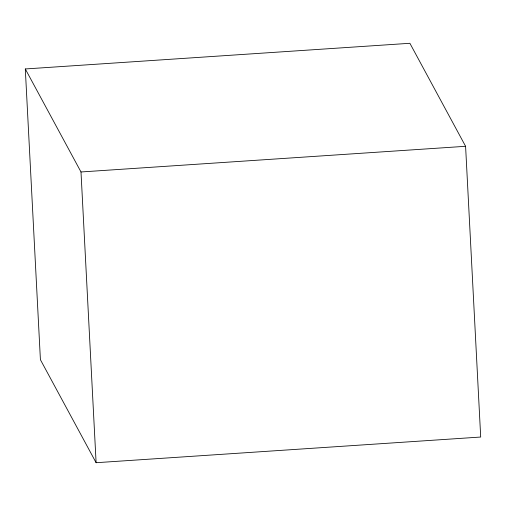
<?xml version="1.0" encoding="UTF-8"?>
<svg xmlns="http://www.w3.org/2000/svg" width="506" height="506" viewBox="0 0 506 506"><rect width="100%" height="100%" fill="white"/><g stroke="black" fill="none" stroke-linecap="round" stroke-linejoin="round"><path stroke-width="0.76" d="M25.3 68.961L409.892 43.288L465.59 146.297L480.7 437.039L96.108 462.712L40.41 359.703L25.3 68.961L80.998 171.97L96.108 462.712M80.998 171.97L465.59 146.297"/></g></svg>
